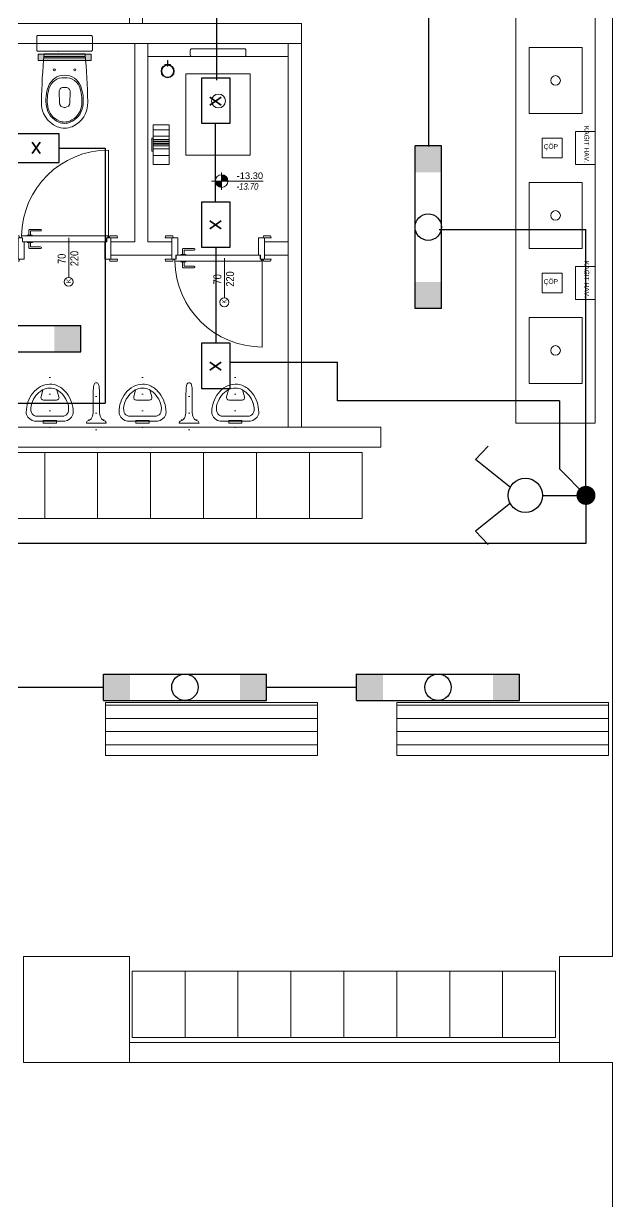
# Model space of a CAD drawing. Header units: metres. Extents: x -13316 to 152404, y -3899 to 30226.
# Drawn here: x 12260 to 12705, y 1015 to 1905 of the extents above; entities that cross this region are included whole.
import ezdxf
from ezdxf.enums import TextEntityAlignment as Align

# ---------------------------------------------------------------- set-up
doc = ezdxf.new("R2010")
doc.units = ezdxf.units.M
doc.header["$LTSCALE"] = 100
doc.header["$MEASUREMENT"] = 0
doc.linetypes.add('DOT2', pattern=[0.125, 0, -0.125])
doc.layers.get('0').update_dxf_attribs({"color": 9, "lineweight": 9})
for name, color, linetype, lineweight in [('00', 9, 'Continuous', 9), ('01', 9, 'Continuous', 9), ('05', 9, 'Continuous', 9), ('05V', 9, 'Continuous', 9), ('21', 9, 'Continuous', 9), ('E-1x36 W SIVAÜSTÜ FLUORESAN ARMATÜR (ETANŞ)', 7, 'Continuous', 30), ('E-E TİPİ HARİCİ ARMATÜR (26W)', 7, 'Continuous', 30), ('E-KABLO', 7, 'Continuous', 30), ('E-KOMÜTATÖR ANAHTAR', 7, 'Continuous', 30), ('Kapı', 204, 'Continuous', 9), ('KARA SIVA', 4, 'Continuous', 9), ('TEFRİŞ', 9, 'Continuous', 9), ('YAZI', 7, 'Continuous', 9)]:
    doc.layers.add(name, color=color, linetype=linetype, lineweight=lineweight)
doc.styles.add('Arial', font='arial.ttf', dxfattribs={"height": 2.5})
doc.styles.add('E-YAZI', font='txttw.shx')
doc.styles.add('MuuM_TEXT-ITALIC', font='ARIALNI.TTF')
doc.styles.add('MuuM_TEXT-STANDART', font='ARIALN.TTF')

# ---------------------------------------------------------------- blocks, each defined once
blk = doc.blocks.new('100_KOMÜTATÖR ANAHTAR')
at = {"layer": 'E-KOMÜTATÖR ANAHTAR', "color": 4}
for p, q in [((-1.695, 5.222), (-2.326, 4.622)), ((-0.372, 3.563), (-1.695, 5.222)), ((0.372, 3.563), (1.695, 5.222)), ((1.695, 5.222), (2.326, 4.622)), ((0, 2.053), (0, 0))]:
    blk.add_line(p, q, dxfattribs=at)
blk.add_circle((0, 2.863), 0.81, dxfattribs=at)
blk = doc.blocks.new('E-E TİPİ HARİCİ ARMATÜR (26W)')
at = {"layer": 'E-E TİPİ HARİCİ ARMATÜR (26W)', "color": 4}
blk.add_lwpolyline([(-17.08, 21.62), (-17.08, 0), (17.08, 0), (17.08, 21.62)], close=True, dxfattribs=at)
at = {"layer": 'E-E TİPİ HARİCİ ARMATÜR (26W)', "color": 7, "style": 'E-YAZI'}
blk.add_text('x', height=12.8, rotation=0, dxfattribs=at).set_placement((-4.39, 6.36))
blk = doc.blocks.new('100_1x36 W SIVAÜSTÜ FLUORESAN ARMATÜR (ETANŞ)')
at = {"layer": 'E-1x36 W SIVAÜSTÜ FLUORESAN ARMATÜR (ETANŞ)', "color": 4}
for p, q in [((-6.15, 1), (-6.15, -1)), ((6.15, 1), (-6.15, 1)), ((6.15, 1), (6.15, -1)), ((6.15, -1), (-6.15, -1))]:
    blk.add_line(p, q, dxfattribs=at)
at = {"layer": 'E-1x36 W SIVAÜSTÜ FLUORESAN ARMATÜR (ETANŞ)'}
blk.add_line((6.146, -1), (6.15, -0.996), dxfattribs=at)
at = {"layer": 'E-1x36 W SIVAÜSTÜ FLUORESAN ARMATÜR (ETANŞ)', "color": 4}
blk.add_circle((0, 0), 1, dxfattribs=at)
for points in [[(-6.15, 1), (-4.15, 1), (-6.15, -1), (-4.15, -1)], [(6.15, 1), (4.15, 1), (6.15, -1), (4.15, -1)]]:
    blk.add_solid(points, dxfattribs=at)
blk = doc.blocks.new('p-kolon_80x80')
blk.add_lwpolyline([(-40, -40), (40, -40), (40, 40), (-40, 40)], close=True)
blk = doc.blocks.new('2.bod.sitatik')
at = {"layer": '01'}
blk.add_lwpolyline([(12385, -8550), (12385, -7830), (12345, -7830), (12345, -7750), (12385, -7750), (12385, -7030)], dxfattribs=at)
blk.add_blockref('p-kolon_80x80', (11980, -7790), dxfattribs=at)
blk = doc.blocks.new('p-giyinme dolabı')
blk.add_lwpolyline([(40, -20), (40, 20), (-10, 20), (-10, -20)], close=True)
blk = doc.blocks.new('p-bank')
h = blk.add_hatch()
h.set_pattern_fill('_USER', color=256, scale=10, angle=90, pattern_type=0)
h.set_pattern_definition([(90, (-220, 160), (-10, 6e-16), [])])
h.paths.add_polyline_path([(-20, 0), (-20, 160), (20, 160), (20, 0)])
blk.add_lwpolyline([(-20, 0), (-20, 160), (20, 160), (20, 0)], close=True)
blk = doc.blocks.new('p-t.kağıtlığı')
at = {"layer": 'TEFRİŞ'}
h = blk.add_hatch(dxfattribs=at)
h.set_pattern_fill('CYL', color=256, scale=30, angle=-90, style=0)
h.set_pattern_definition([(270, (-14.4, 13), (30, 7e-15), []), (270, (-13.8, 13), (30, 7e-15), []), (270, (-12.6, 13), (30, 7e-15), []), (270, (-10.2, 13), (30, 7e-15), []), (270, (-5.4, 13), (30, 7e-15), []), (270, (5.4, 13), (30, 7e-15), []), (270, (10.2, 13), (30, 7e-15), []), (270, (12.6, 13), (30, 7e-15), []), (270, (13.8, 13), (30, 7e-15), []), (270, (14.4, 13), (30, 7e-15), [])])
h.paths.add_polyline_path([(-15, 1), (15, 1), (15, 13), (-15, 13)])
for points in [[(-15, 1), (15, 1), (15, 13), (-15, 13)], [(5, 1), (5, 0), (-5, 0), (-5, 1)]]:
    blk.add_lwpolyline(points, close=True, dxfattribs=at)
blk = doc.blocks.new('RREERGERGBBBB')
at = {"layer": 'TEFRİŞ'}
blk.add_hatch(color=256, dxfattribs=at).paths.add_polyline_path([(-24564.21, -5806.63), (-24567.21, -5806.63), (-24567.21, -5804.63), (-24567.41, -5804.63), (-24567.41, -5806.63), (-24568.41, -5806.63), (-24568.41, -5806.83), (-24567.41, -5806.83), (-24567.41, -5808.83), (-24567.21, -5808.83), (-24567.21, -5806.83), (-24564.21, -5806.83)])
for points in [[(-24564.21, -5806.63), (-24567.21, -5806.63), (-24567.21, -5804.63), (-24567.41, -5804.63), (-24567.41, -5806.63), (-24568.41, -5806.63), (-24568.41, -5806.83), (-24567.41, -5806.83), (-24567.41, -5808.83), (-24567.21, -5808.83), (-24567.21, -5806.83), (-24564.21, -5806.83), (-24564.21, -5806.63)], [(-24567.21, -5806.71), (-24564.21, -5806.71)]]:
    blk.add_lwpolyline(points, dxfattribs=at)
for radius in [5, 4.5]:
    blk.add_circle((-24572.21, -5806.71), radius, dxfattribs=at)
blk = doc.blocks.new('p-klozet üstü kağıt dispenser')
blk.add_hatch(color=255).paths.add_polyline_path([(0, 5.56), (0, 45.41), (-5, 45.41), (-5, 5.56)])
blk.add_lwpolyline([(0, 5.56), (0, 45.41), (-5, 45.41), (-5, 5.56)], close=True)
blk = doc.blocks.new('san-klo-06-p')
for p, q in [((0, -2), (-15.5, -2)), ((0, -2.8), (-15.5, -2.8)), ((0, -2), (15.5, -2)), ((0, -2.8), (15.5, -2.8)), ((0, -25.35), (-1.16, -25.35)), ((0, -25.35), (1.16, -25.35)), ((-4.16, -28.43), (-3.91, -36.92)), ((4.16, -28.43), (3.91, -36.92)), ((0, -40.31), (-0.41, -40.31)), ((-0.41, -40.31), (0, -40.31)), ((0.41, -40.31), (0, -40.31)), ((0, -40.31), (0.41, -40.31))]:
    blk.add_line(p, q)
at = {"linetype": 'DOT2'}
for p, q in [((-6.49, -12), (-8.95, -12)), ((-7.75, -10.91), (-7.75, -12)), ((-7.75, -13.09), (-7.75, -12)), ((6.49, -12), (8.95, -12)), ((7.75, -10.91), (7.75, -12)), ((7.75, -13.09), (7.75, -12))]:
    blk.add_line(p, q, dxfattribs=at)
for points in [[(-20, 2.02), (20, 2.02, 0.414214), (21, 3.02), (21, 13.02, 0.414214), (20, 14.02), (-20, 14.02, 0.414214), (-21, 13.02), (-21, 3.02, 0.414214)], [(-15.5, 0, 0.018163), (-17.47, -36.26, 0.320529), (-5.63, -54.91, 0.096396), (0, -56, 0.096396), (5.62, -54.91, 0.320529), (17.47, -36.26, 0.018163), (15.5, 0)]]:
    blk.add_lwpolyline(points, format="xyb", close=True)
for points in [[(-9.5, 2.02), (-9.5, -2.98), (-8.5, -2.98), (-8.5, 2.02)], [(8.5, 2.02), (8.5, -2.98), (9.5, -2.98), (9.5, 2.02)]]:
    blk.add_lwpolyline(points, dxfattribs=at)
blk.add_lwpolyline([(-5, 0), (-5, 2), (5, 2), (5, 0)], close=True, dxfattribs=at)
for centre, radius, start, end in [((0, -29), 13, 90, 159.42009), ((-7.75, -12), 0.75, 0, 180), ((-7.75, -12), 0.75, 180, 0), ((0, -29), 13, 20.57991, 90), ((7.75, -12), 0.75, 0, 180), ((7.75, -12), 0.75, 180, 0), ((15.92, -34.98), 30, 159.42009, 189.12808), ((15.92, -34.98), 29, 162.87269, 189.12808), ((-1.09, -28.95), 11, 84.31759, 166.80674), ((-1.16, -28.35), 3, 90, 181.707), ((1.09, -28.95), 11, 13.19326, 95.68241), ((1.16, -28.35), 3, 358.293, 90), ((-15.92, -34.98), 29, 350.87192, 17.12731), ((-15.92, -34.98), 30, 350.87192, 20.57991), ((1.5, -37.29), 15.4, 189.12808, 247.97569), ((1.5, -37.29), 14.4, 189.12808, 247.97569), ((-0.41, -36.81), 3.5, 181.707, 270), ((0.41, -36.81), 3.5, 270, 358.293), ((-1.5, -37.29), 14.4, 292.02431, 350.87192), ((-1.5, -37.29), 15.4, 292.02431, 350.87192), ((0, -41), 11.4, 247.97569, 270), ((0, -41), 10.4, 247.97569, 270), ((0, -41), 10.4, 270, 292.02431), ((0, -41), 11.4, 270, 292.02431)]:
    blk.add_arc(centre, radius, start, end)
at = {"layer": '05', "rotation": 270}
blk.add_blockref('p-klozet üstü kağıt dispenser', (-25.41, -5.01), dxfattribs=at)
blk = doc.blocks.new('TTTTTTTTTTTTTTTTTTTTTTTTTTTTTTTTTTTTTTTTTTT')
at = {"layer": 'TEFRİŞ'}
blk.add_lwpolyline([(45312.13, 986.76), (45352.13, 986.76, 0.414214), (45353.13, 987.76), (45353.13, 991.76, 0.414214), (45352.13, 992.76), (45312.13, 992.76, 0.414214), (45311.13, 991.76), (45311.13, 987.76, 0.414214)], format="xyb", close=True, dxfattribs=at)
blk = doc.blocks.new('San-p-uripart')
at = {"linetype": 'DOT2'}
for p, q in [((-5.77, -2.73), (-5.77, 3.35)), ((0, 5), (0, -40.5)), ((5.77, -2.73), (5.77, 3.35))]:
    blk.add_line(p, q, dxfattribs=at)
blk.add_lwpolyline([(0, 0), (-7.5, 0, 0.335863), (-6.29, -1.8, -0.061447), (-4.83, -2.51, -0.147975), (-3.31, -4.31, -0.105673), (-2.38, -8.95, 0.01101), (-2.23, -26.78, 0.044983), (-1.74, -29.26, 0.284409), (0, -30.59, 0.284409), (1.74, -29.26, 0.044983), (2.23, -26.78, 0.01101), (2.38, -8.95, -0.105673), (3.31, -4.31, -0.147975), (4.83, -2.51, -0.061447), (6.29, -1.8, 0.335863), (7.5, 0)], format="xyb", close=True)
blk = doc.blocks.new('v-k-pisuar01-p-s')
at = {"linetype": 'DOT2'}
blk.add_line((0, -33), (0, 5), dxfattribs=at)
for p, q in [((-5.07, -16), (4.66, -16)), ((-6.98, -18.56), (-5.47, -23.73)), ((6.59, -18.52), (5.19, -23.78))]:
    blk.add_line(p, q)
for points in [[(11.42, 0), (-11.42, 0, 0.252384), (-17.51, -5, 0.055826), (-17.74, -7, 0.088182), (-16.42, -14.39, 0.087476), (-12.79, -21.28, 0.105521), (-6.48, -26.6, 0.141396), (0.13, -28, 0.121036), (6.87, -26.29, 0.105521), (12.81, -21.28, 0.087476), (16.45, -14.39, 0.088182), (17.76, -7, 0.066704), (17.51, -5, 0.252384), (11.42, 0)], [(13.57, -13.47, 0.172375), (13.81, -6.52, 0.252384), (10.66, -3.93), (-10.66, -3.93, 0.252384), (-13.81, -6.52, 0.172375), (-13.57, -13.47, 0.087476), (-10.42, -19.44, 0.105521), (-5.06, -23.95, 0.144004), (0.01, -25, 0.123151), (5.45, -23.64, 0.105521), (10.44, -19.44, 0.087476), (13.59, -13.47)]]:
    blk.add_lwpolyline(points, format="xyb")
blk.add_lwpolyline([(-5, -0.5), (-5, 1.5), (5, 1.5), (5, -0.5)], close=True)
for centre, radius, start, end in [((1.16, -7.48), 15.9, 200.65057, 202.1301), ((-5.07, -18), 2, 90, 196.38954), ((4.66, -18), 2, 345.06858, 90), ((-1.14, -7.48), 15.9, 337.8699, 339.34943)]:
    blk.add_arc(centre, radius, start, end)
blk = doc.blocks.new('dsfsdfsdfsdfsdfsdf')
at = {"layer": 'Kapı'}
for p, q in [((23771.45, -2062.35), (23755.45, -2062.35)), ((23772.95, -2064.72, 0.66), (23771.45, -2064.42, 0.66)), ((23771.45, -2064.42, 0.66), (23771.45, -2065.62, 0.66)), ((23771.95, -2064.01, 0.66), (23837.87, -2064.01, 0.66)), ((23772.95, -2064.72, 0.66), (23772.95, -2129.92, 0.66)), ((23771.45, -2065.62, 0.66), (23768.45, -2065.62, 0.66)), ((23768.45, -2129.02, 0.66), (23768.45, -2066.82, 0.66)), ((23771.45, -2132.35), (23755.45, -2132.35)), ((23771.45, -2129.02, 0.66), (23768.45, -2129.02, 0.66)), ((23771.45, -2130.22, 0.66), (23771.45, -2129.02, 0.66)), ((23772.95, -2129.92, 0.66), (23771.45, -2130.22, 0.66))]:
    blk.add_line(p, q, dxfattribs=at)
at = {"layer": 'Kapı', "elevation": 0.66}
for points in [[(23753.95, -2057.62), (23755.45, -2057.32), (23755.45, -2063.32), (23753.95, -2063.02), (23753.95, -2057.62)], [(23772.95, -2057.62), (23771.45, -2057.32), (23771.45, -2063.32), (23772.95, -2063.02), (23772.95, -2057.62)], [(23753.95, -2137.02), (23755.45, -2137.32), (23755.45, -2131.32), (23753.95, -2131.62), (23753.95, -2137.02)], [(23772.95, -2137.02), (23771.45, -2137.32), (23771.45, -2131.32), (23772.95, -2131.62), (23772.95, -2137.02)]]:
    blk.add_lwpolyline(points, dxfattribs=at)
for points in [[(23771.45, -2062.32), (23755.45, -2062.32), (23755.45, -2066.82), (23768.45, -2066.82), (23768.45, -2065.42), (23771.45, -2065.42)], [(23771.45, -2132.32), (23755.45, -2132.32), (23755.45, -2127.82), (23768.45, -2127.82), (23768.45, -2129.22), (23771.45, -2129.22)]]:
    blk.add_lwpolyline(points, close=True, dxfattribs=at)
for points in [[(23767.95, -2124.22), (23764.05, -2124.22, -0.414214), (23763.45, -2123.62), (23763.45, -2115.47, -1), (23764.65, -2115.47), (23764.65, -2122.77, 0.414214), (23764.9, -2123.02), (23767.95, -2123.02)], [(23773.45, -2124.22), (23777.35, -2124.22, 0.414214), (23777.95, -2123.62), (23777.95, -2115.47, 1), (23776.75, -2115.47), (23776.75, -2122.77, -0.414214), (23776.5, -2123.02), (23773.45, -2123.02)], [(23768.45, -2121.62), (23768.2, -2121.62, 0.414214), (23767.95, -2121.87), (23767.95, -2125.37, 0.414214), (23768.2, -2125.62), (23768.45, -2125.62)], [(23772.95, -2125.62), (23773.2, -2125.62, 0.414214), (23773.45, -2125.37), (23773.45, -2121.87, 0.414214), (23773.2, -2121.62), (23772.95, -2121.62)]]:
    blk.add_lwpolyline(points, format="xyb", dxfattribs=at)
at = {"layer": 'Kapı'}
blk.add_circle((23771.95, -2064.01, 0.66), 0.5, dxfattribs=at)
blk.add_arc((23771.95, -2064.01, 0.66), 65.92, 270.86759, 0, dxfattribs=at)
blk = doc.blocks.new('fgvdfgdffffffffffffffffffffffffffffffff')
at = {"layer": 'Kapı'}
blk.add_lwpolyline([(23435.64, -2228), (23465.62, -2228)], dxfattribs=at)
blk.add_circle((23432.28, -2228), 3.36, dxfattribs=at)
at = {"layer": 'Kapı', "attachment_point": 1, "style": 'MuuM_TEXT-STANDART'}
for s, insert, char_height, width in [('70', (23445.81, -2219.68), 6.048, 88.7957), ('K', (23431.25, -2226.1), 3.63, 53.2774), ('220', (23444.12, -2229.28), 6.048, 88.7957)]:
    blk.add_mtext(s, dxfattribs=dict(at, insert=insert, char_height=char_height, width=width))
blk = doc.blocks.new('0_elevationtarget-p-bk')
h = blk.add_hatch(color=250)
h.paths.add_polyline_path([(1.88, 0, 0.414214), (0, 1.88), (0, 0)])
h.paths.add_polyline_path([(0, 0), (-1.88, 0, 0.414214), (0, -1.88)])
blk.add_line((0, -2.62), (0, 2.62))
blk.add_lwpolyline([(12.45, 0), (-3, 0)])
blk.add_circle((0, 0), 1.88)
at = {"style": 'Arial'}
blk.add_attdef('BITMISKOT', text='', height=2, dxfattribs=at).set_placement((4.5, 0), align=Align.BOTTOM_LEFT)
at = {"style": 'MuuM_TEXT-ITALIC'}
blk.add_attdef('FINISHINGFLOORLEVEL', text='', height=2, dxfattribs=at).set_placement((4.5, -0.59), align=Align.TOP_LEFT)
blk = doc.blocks.new('rrrrrrrrrrrrrrrrrrrrrrrrrrrrrrrrrrrrrrrrrrr')
at = {"layer": 'TEFRİŞ'}
blk.add_lwpolyline([(30902.52, -1571.49), (30902.52, -1621.49), (30942.52, -1621.49), (30942.52, -1571.49)], close=True, dxfattribs=at)
blk.add_circle((30922.52, -1596.49), 3.65, dxfattribs=at)
blk = doc.blocks.new('ffffffdssssssssssssssss')
at = {"layer": 'TEFRİŞ'}
blk.add_lwpolyline([(30541, -1871.24), (30541, -1919.74), (30602.5, -1919.74), (30602.5, -1871.24)], close=True, dxfattribs=at)
blk.add_circle((30582, -1895.76), 5.25, dxfattribs=at)
blk = doc.blocks.new('2.bod.Mimari')
at = {"layer": '00'}
for points in [[(12020, -6750), (12020, -7045), (12030, -7045), (12030, -6750), (12020, -6750)], [(11255, -7060), (12150, -7060), (12150, -7045), (11255, -7045), (11255, -7060)], [(12024, -7060), (12024, -7210), (12006, -7210), (12006, -7220), (12052, -7220), (12052, -7210), (12034, -7210), (12034, -7060)], [(12034, -7060), (12140, -7060), (12140, -7070), (12034, -7070), (12034, -7060)], [(12140, -7350), (12140, -7060)], [(12150, -7350), (12150, -7060)], [(12140, -7210), (12122, -7210), (12122, -7220), (12140, -7220)], [(12210, -7350), (12210, -7365), (11380, -7365), (11380, -7350), (12210, -7350)], [(12020, -7815), (12345, -7815)], [(12020, -7830), (12345, -7830)]]:
    blk.add_lwpolyline(points, dxfattribs=at)
at = {"layer": 'TEFRİŞ'}
for points in [[(12312, -7033), (12372, -7033), (12372, -7347), (12312, -7347)], [(12372, -7126.5), (12372, -7151.5), (12357, -7151.5), (12357, -7126.5)], [(12332, -7131.5), (12332, -7146.5), (12347, -7146.5), (12347, -7131.5)], [(12332, -7233.5), (12332, -7248.5), (12347, -7248.5), (12347, -7233.5)], [(12372, -7228.5), (12372, -7253.5), (12357, -7253.5), (12357, -7228.5)]]:
    blk.add_lwpolyline(points, close=True, dxfattribs=at)
for name, p in [('TTTTTTTTTTTTTTTTTTTTTTTTTTTTTTTTTTTTTTTTTTT', (-33245.13, -8056.76)), ('rrrrrrrrrrrrrrrrrrrrrrrrrrrrrrrrrrrrrrrrrrr', (-18580.52, -5491.51)), ('rrrrrrrrrrrrrrrrrrrrrrrrrrrrrrrrrrrrrrrrrrr', (-18580.52, -5593.51)), ('rrrrrrrrrrrrrrrrrrrrrrrrrrrrrrrrrrrrrrrrrrr', (-18580.52, -5695.51))]:
    blk.add_blockref(name, p)
at = {"rotation": 90}
blk.add_blockref('ffffffdssssssssssssssss', (10191.51, -37685.5), dxfattribs=at)
at = {"layer": '05', "xscale": -1, "rotation": 270}
blk.add_blockref('p-t.kağıtlığı', (12037, -7136.48), dxfattribs=at)
at = {"layer": '05', "linetype": 'ByBlock', "rotation": 180}
for p in [(11994.99, -7347), (12065.09, -7347)]:
    blk.add_blockref('San-p-uripart', p, dxfattribs=at)
at = {"layer": '05V', "rotation": 180}
for p in [(11959.79, -7345.5), (12029.9, -7345.5), (12100, -7345.5)]:
    blk.add_blockref('v-k-pisuar01-p-s', p, dxfattribs=at)
at = {"layer": '21', "xscale": 2.52, "yscale": 2.52, "zscale": 2.52}
blk.add_blockref('0_elevationtarget-p-bk', (12089.7, -7164.03), dxfattribs=at).add_auto_attribs({'BITMISKOT': '-13.30', 'FINISHINGFLOORLEVEL': '-13.70'})
at = {"layer": 'KARA SIVA'}
for name, p, rotation in [('RREERGERGBBBB', (6242.16, 17491.21), 90), ('fgvdfgdffffffffffffffffffffffffffffffff', (9746.1, -30672.42), 90), ('dsfsdfsdfsdfsdfsdf', (14184.35, 16548.45), 270), ('fgvdfgdffffffffffffffffffffffffffffffff', (9863.75, -30687.91), 90)]:
    blk.add_blockref(name, p, dxfattribs=dict(at, rotation=rotation))
at = {"layer": 'KARA SIVA', "xscale": -1, "rotation": 270}
blk.add_blockref('dsfsdfsdfsdfsdfsdf', (14068.32, -30978.45, -0.66), dxfattribs=at)
at = {"layer": 'TEFRİŞ'}
blk.add_blockref('san-klo-06-p', (11971, -7068), dxfattribs=at)
for name, p, rotation in [('p-giyinme dolabı', (11936, -7379), 270), ('p-giyinme dolabı', (11976, -7379), 270), ('p-giyinme dolabı', (12016, -7379), 270), ('p-giyinme dolabı', (12056, -7379), 270), ('p-giyinme dolabı', (12096, -7379), 270), ('p-giyinme dolabı', (12136, -7379), 270), ('p-giyinme dolabı', (12176, -7379), 270), ('p-bank', (12162, -7578), 89.99999999999999), ('p-bank', (12382, -7578), 89.99999999999999), ('p-giyinme dolabı', (12042, -7771), 270), ('p-giyinme dolabı', (12082, -7771), 270), ('p-giyinme dolabı', (12122, -7771), 270), ('p-giyinme dolabı', (12162, -7771), 270), ('p-giyinme dolabı', (12202, -7771), 270), ('p-giyinme dolabı', (12242, -7771), 270), ('p-giyinme dolabı', (12282, -7771), 270), ('p-giyinme dolabı', (12322, -7771), 270)]:
    blk.add_blockref(name, p, dxfattribs=dict(at, rotation=rotation))
at = {"layer": 'YAZI', "char_height": 3.629, "width": 53.2774, "attachment_point": 3, "rotation": 270, "style": 'MuuM_TEXT-STANDART'}
for insert in [(12367.35, -7150.27), (12367.35, -7252.27)]:
    blk.add_mtext('KAĞIT HAV.', dxfattribs=dict(at, insert=insert))
at = {"layer": 'YAZI', "char_height": 3.629, "width": 53.2774, "attachment_point": 3, "style": 'MuuM_TEXT-STANDART'}
for insert in [(12343.83, -7136.11), (12343.83, -7238.11)]:
    blk.add_mtext('ÇÖP', dxfattribs=dict(at, insert=insert))

msp = doc.modelspace()

# ---------------------------------------------------------------- linework, layer by layer
at = {"layer": 'E-KABLO', "color": 6}
for p, q in [((12566.24, 1812.21), (12566.24, 2002.32)), ((12406.02, 1862.23), (12406.02, 1928.6)), ((12405.08, 1769.93), (12405.08, 1830.03)), ((12286.86, 1810.81), (12321.58, 1810.81)), ((12321.58, 1810.81), (12321.58, 1618.12)), ((12573.97, 1749.33), (12685, 1749.33)), ((12685, 1548.51), (12685, 1749.33)), ((12405.5, 1663.5), (12405.5, 1735.23)), ((12416.02, 1649.25), (12497.12, 1649.25)), ((12497.12, 1620), (12497.12, 1649.25)), ((12665, 1620), (12497.12, 1620)), ((12665, 1620), (12665, 1568.51)), ((11625, 1618.12), (12321.58, 1618.12)), ((12665, 1568.51), (12685, 1548.51)), ((12210.55, 1403.51), (12320.47, 1403.51)), ((12443.47, 1403.51), (12511.68, 1403.51))]:
    msp.add_line(p, q, dxfattribs=at)
at = {"layer": 'E-KABLO', "color": 5}
for p, q in [((12685, 1548.51), (12685, 1512.15)), ((12685, 1512.15), (11560, 1512.15))]:
    msp.add_line(p, q, dxfattribs=at)
at = {"layer": 'E-KABLO', "color": 4, "linetype": 'Continuous', "const_width": 7.2}
msp.add_lwpolyline([(12688.6, 1548.51, -1), (12681.4, 1548.51, -1)], format="xyb", close=True, dxfattribs=at)

# ---------------------------------------------------------------- block references
for name in ['2.bod.sitatik', '2.bod.Mimari']:
    msp.add_blockref(name, (320, 8950))
at = {"layer": 'E-E TİPİ HARİCİ ARMATÜR (26W)', "color": 6}
for p, rotation in [((12394.4, 1846.71), 270), ((12269.78, 1821.62), 180), ((12394.4, 1753.08), 270), ((12394.4, 1646.34), 270)]:
    msp.add_blockref('E-E TİPİ HARİCİ ARMATÜR (26W)', p, dxfattribs=dict(at, rotation=rotation))
at = {"layer": 'E-KABLO', "color": 6, "xscale": 10, "yscale": 10, "zscale": 10}
for p, rotation in [((12565.83, 1751.2), 270), ((12241.72, 1666.85), 180), ((12381.97, 1403.51), 180), ((12573.18, 1403.51), 180)]:
    msp.add_blockref('100_1x36 W SIVAÜSTÜ FLUORESAN ARMATÜR (ETANŞ)', p, dxfattribs=dict(at, rotation=rotation))
at = {"layer": 'E-KOMÜTATÖR ANAHTAR', "xscale": 15.99999999999994, "yscale": 15.99999999999994, "zscale": 15.99999999999994, "rotation": 89.99998613743308}
msp.add_blockref('100_KOMÜTATÖR ANAHTAR', (12685, 1548.51), dxfattribs=at)

doc.saveas('drawing.dxf')
